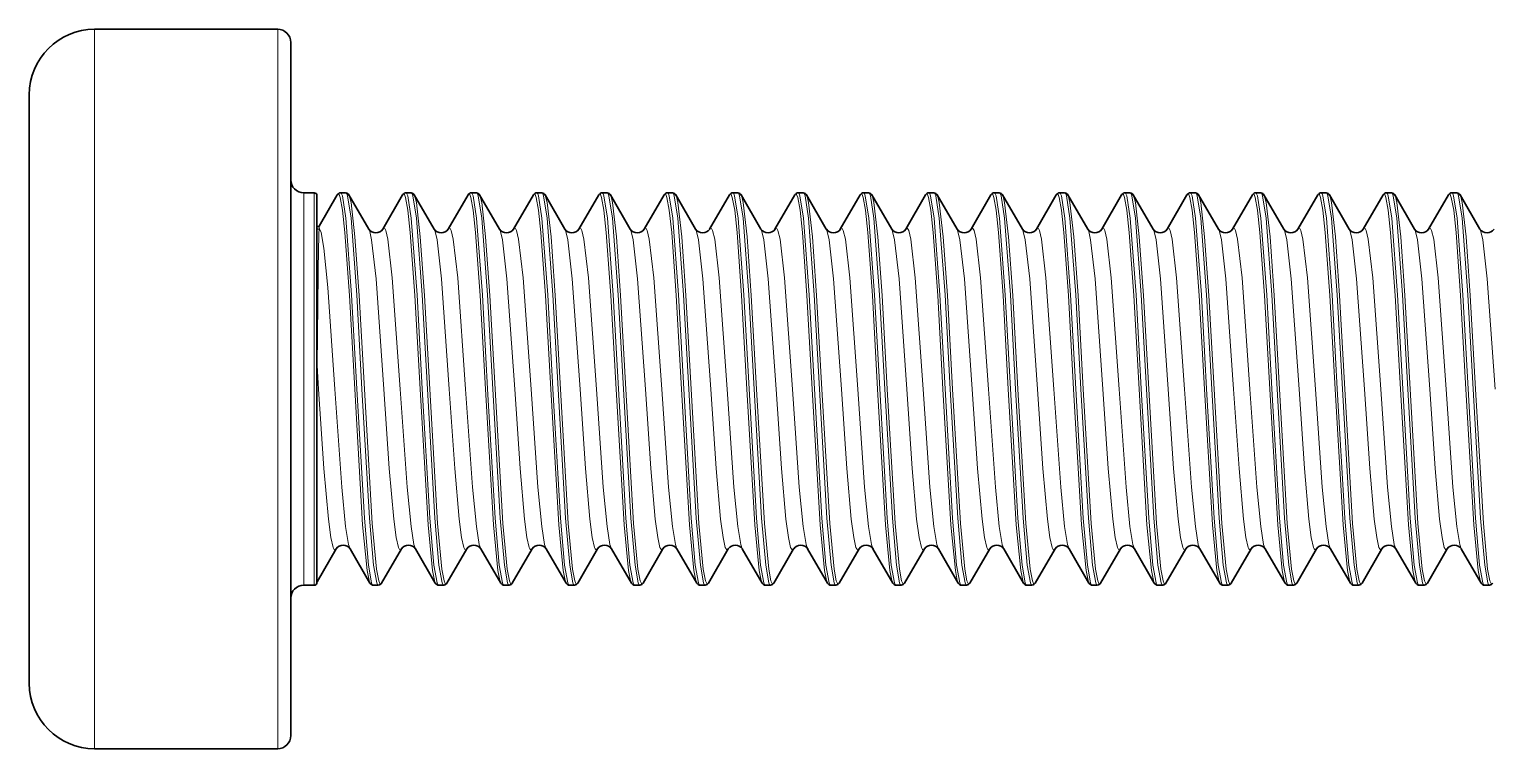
# Model space of a CAD drawing. Extents: x 327 to 941, y 153 to 765.
# Drawn here: x 327.26 to 338.45, y 389.75 to 395.25 of the extents above; entities that cross this region are included whole.
import ezdxf

# ---------------------------------------------------------------- set-up
doc = ezdxf.new("R2010")
doc.units = 0

msp = doc.modelspace()

# ---------------------------------------------------------------- linework, layer by layer
at = {"color": 7, "lineweight": 13, "ltscale": 0.035789}
for p, q in [((327.758, 395.25), (327.758, 393.818)), ((329.158, 395.25), (329.158, 393.818))]:
    msp.add_line(p, q, dxfattribs=at)
at = {"color": 7, "lineweight": 35, "ltscale": 0.034999}
for p, q in [((329.158, 395.25), (327.758, 395.25)), ((329.158, 389.75), (327.758, 389.75))]:
    msp.add_line(p, q, dxfattribs=at)
at = {"color": 7, "lineweight": 35, "ltscale": 0.034488}
msp.add_line((329.258, 395.15), (329.258, 393.771), dxfattribs=at)
at = {"color": 7, "lineweight": 35, "ltscale": 0.029282}
msp.add_line((327.258, 394.75), (327.258, 393.579), dxfattribs=at)
at = {"color": 7, "lineweight": 13, "ltscale": 0.019521}
for p, q in [((329.358, 394), (329.358, 393.219)), ((329.438, 394), (329.438, 393.219))]:
    msp.add_line(p, q, dxfattribs=at)
at = {"color": 7, "lineweight": 35, "ltscale": 0.002}
for p, q in [((329.438, 394), (329.358, 394)), ((329.438, 391), (329.358, 391))]:
    msp.add_line(p, q, dxfattribs=at)
at = {"color": 7, "lineweight": 35, "ltscale": 0.019261}
msp.add_line((329.458, 393.98), (329.458, 393.21), dxfattribs=at)
at = {"color": 7, "lineweight": 35, "ltscale": 0.00686}
msp.add_line((329.614, 393.984), (329.476, 393.746), dxfattribs=at)
at = {"color": 7, "lineweight": 35, "ltscale": 0.000984192}
for p, q in [((329.678, 394), (329.639, 394)), ((330.178, 394), (330.139, 394)), ((330.678, 394), (330.639, 394)), ((331.178, 394), (331.139, 394)), ((331.678, 394), (331.639, 394)), ((332.178, 394), (332.139, 394)), ((332.678, 394), (332.639, 394)), ((333.178, 394), (333.139, 394)), ((333.678, 394), (333.639, 394)), ((334.178, 394), (334.139, 394)), ((334.678, 394), (334.639, 394)), ((335.178, 394), (335.139, 394)), ((335.678, 394), (335.639, 394)), ((336.178, 394), (336.139, 394)), ((336.678, 394), (336.639, 394)), ((337.178, 394), (337.139, 394)), ((337.678, 394), (337.639, 394)), ((338.178, 394), (338.139, 394)), ((329.928, 391), (329.889, 391)), ((330.428, 391), (330.389, 391)), ((330.928, 391), (330.889, 391)), ((331.428, 391), (331.389, 391)), ((331.928, 391), (331.889, 391)), ((332.428, 391), (332.389, 391)), ((332.928, 391), (332.889, 391)), ((333.428, 391), (333.389, 391)), ((333.928, 391), (333.889, 391)), ((334.428, 391), (334.389, 391)), ((334.928, 391), (334.889, 391)), ((335.428, 391), (335.389, 391)), ((335.928, 391), (335.889, 391)), ((336.428, 391), (336.389, 391)), ((336.928, 391), (336.889, 391)), ((337.428, 391), (337.389, 391)), ((337.928, 391), (337.889, 391)), ((338.428, 391), (338.389, 391))]:
    msp.add_line(p, q, dxfattribs=at)
at = {"color": 7, "lineweight": 35, "ltscale": 0.007572}
for p, q in [((329.703, 393.984), (329.855, 393.722)), ((330.203, 393.984), (330.355, 393.722)), ((330.703, 393.984), (330.855, 393.722)), ((331.203, 393.984), (331.355, 393.722)), ((331.703, 393.984), (331.855, 393.722)), ((332.203, 393.984), (332.355, 393.722)), ((332.703, 393.984), (332.855, 393.722)), ((333.203, 393.984), (333.355, 393.722)), ((333.703, 393.984), (333.855, 393.722)), ((334.203, 393.984), (334.355, 393.722)), ((334.703, 393.984), (334.855, 393.722)), ((335.203, 393.984), (335.355, 393.722)), ((335.703, 393.984), (335.855, 393.722)), ((336.203, 393.984), (336.355, 393.722)), ((336.703, 393.984), (336.855, 393.722)), ((337.203, 393.984), (337.355, 393.722)), ((337.703, 393.984), (337.855, 393.722)), ((338.203, 393.984), (338.355, 393.722)), ((329.864, 391.016), (329.712, 391.278)), ((329.953, 391.016), (330.105, 391.278)), ((330.364, 391.016), (330.212, 391.278)), ((330.453, 391.016), (330.605, 391.278)), ((330.864, 391.016), (330.712, 391.278)), ((330.953, 391.016), (331.105, 391.278)), ((331.364, 391.016), (331.212, 391.278)), ((331.453, 391.016), (331.605, 391.278)), ((331.864, 391.016), (331.712, 391.278)), ((331.953, 391.016), (332.105, 391.278)), ((332.364, 391.016), (332.212, 391.278)), ((332.453, 391.016), (332.605, 391.278)), ((332.864, 391.016), (332.712, 391.278)), ((332.953, 391.016), (333.105, 391.278)), ((333.364, 391.016), (333.212, 391.278)), ((333.453, 391.016), (333.605, 391.278)), ((333.864, 391.016), (333.712, 391.278)), ((333.953, 391.016), (334.105, 391.278)), ((334.364, 391.016), (334.212, 391.278)), ((334.453, 391.016), (334.605, 391.278)), ((334.864, 391.016), (334.712, 391.278)), ((334.953, 391.016), (335.105, 391.278)), ((335.364, 391.016), (335.212, 391.278)), ((335.453, 391.016), (335.605, 391.278)), ((335.864, 391.016), (335.712, 391.278)), ((335.953, 391.016), (336.105, 391.278)), ((336.364, 391.016), (336.212, 391.278)), ((336.453, 391.016), (336.605, 391.278)), ((336.864, 391.016), (336.712, 391.278)), ((336.953, 391.016), (337.105, 391.278)), ((337.364, 391.016), (337.212, 391.278)), ((337.453, 391.016), (337.605, 391.278)), ((337.864, 391.016), (337.712, 391.278)), ((337.953, 391.016), (338.105, 391.278)), ((338.364, 391.016), (338.212, 391.278))]:
    msp.add_line(p, q, dxfattribs=at)
at = {"color": 7, "lineweight": 35, "ltscale": 0.007571}
for p, q in [((330.114, 393.984), (329.962, 393.722)), ((330.614, 393.984), (330.462, 393.722)), ((331.114, 393.984), (330.962, 393.722)), ((331.614, 393.984), (331.462, 393.722)), ((332.114, 393.984), (331.962, 393.722)), ((332.614, 393.984), (332.462, 393.722)), ((333.114, 393.984), (332.962, 393.722)), ((333.614, 393.984), (333.462, 393.722)), ((334.114, 393.984), (333.962, 393.722)), ((334.614, 393.984), (334.462, 393.722)), ((335.114, 393.984), (334.962, 393.722)), ((335.614, 393.984), (335.462, 393.722)), ((336.114, 393.984), (335.962, 393.722)), ((336.614, 393.984), (336.462, 393.722)), ((337.114, 393.984), (336.962, 393.722)), ((337.614, 393.984), (337.462, 393.722)), ((338.114, 393.984), (337.962, 393.722))]:
    msp.add_line(p, q, dxfattribs=at)
at = {"color": 7, "lineweight": 13, "ltscale": 0.101711}
for p, q in [((327.758, 393.818), (327.758, 389.75)), ((329.158, 393.818), (329.158, 389.75))]:
    msp.add_line(p, q, dxfattribs=at)
at = {"color": 7, "lineweight": 35, "ltscale": 0.098012}
msp.add_line((329.258, 393.771), (329.258, 389.85), dxfattribs=at)
at = {"color": 7, "lineweight": 13, "ltscale": 0.000495148}
msp.add_line((329.476, 393.746), (329.476, 393.727), dxfattribs=at)
at = {"color": 7, "lineweight": 35, "ltscale": 0.083218}
msp.add_line((327.258, 393.579), (327.258, 390.25), dxfattribs=at)
at = {"color": 7, "lineweight": 13, "ltscale": 0.017363}
msp.add_line((329.468, 393.377), (329.459, 392.683), dxfattribs=at)
at = {"color": 7, "lineweight": 13, "ltscale": 0.055479}
for p, q in [((329.358, 393.219), (329.358, 391)), ((329.438, 393.219), (329.438, 391))]:
    msp.add_line(p, q, dxfattribs=at)
at = {"color": 7, "lineweight": 35, "ltscale": 0.054739}
msp.add_line((329.458, 393.21), (329.458, 391.02), dxfattribs=at)
at = {"color": 7, "lineweight": 13, "ltscale": 0.017865}
for p, q in [((329.747, 392.5), (329.707, 393.214)), ((330.247, 392.5), (330.207, 393.214)), ((330.747, 392.5), (330.707, 393.214)), ((331.247, 392.5), (331.207, 393.214)), ((331.747, 392.5), (331.707, 393.214)), ((332.247, 392.5), (332.207, 393.214)), ((332.747, 392.5), (332.707, 393.214)), ((333.247, 392.5), (333.207, 393.214)), ((333.747, 392.5), (333.707, 393.214)), ((334.247, 392.5), (334.207, 393.214)), ((334.747, 392.5), (334.707, 393.214)), ((335.247, 392.5), (335.207, 393.214)), ((335.747, 392.5), (335.707, 393.214)), ((336.247, 392.5), (336.207, 393.214)), ((336.747, 392.5), (336.707, 393.214)), ((337.247, 392.5), (337.207, 393.214)), ((337.747, 392.5), (337.707, 393.214)), ((338.247, 392.5), (338.207, 393.214))]:
    msp.add_line(p, q, dxfattribs=at)
at = {"color": 7, "lineweight": 13, "ltscale": 0.017983}
for p, q in [((329.764, 392.501), (329.724, 393.219)), ((330.264, 392.501), (330.224, 393.219)), ((330.764, 392.501), (330.724, 393.219)), ((331.264, 392.501), (331.224, 393.219)), ((331.764, 392.501), (331.724, 393.219)), ((332.264, 392.501), (332.224, 393.219)), ((332.764, 392.501), (332.724, 393.219)), ((333.264, 392.501), (333.224, 393.219)), ((333.764, 392.501), (333.724, 393.219)), ((334.264, 392.501), (334.224, 393.219)), ((334.764, 392.501), (334.724, 393.219)), ((335.264, 392.501), (335.224, 393.219)), ((335.764, 392.501), (335.724, 393.219)), ((336.264, 392.501), (336.224, 393.219)), ((336.764, 392.501), (336.724, 393.219)), ((337.264, 392.501), (337.224, 393.219)), ((337.764, 392.501), (337.724, 393.219)), ((338.264, 392.501), (338.224, 393.219))]:
    msp.add_line(p, q, dxfattribs=at)
at = {"color": 7, "lineweight": 13, "ltscale": 0.01803}
for p, q in [((329.763, 393.219), (329.803, 392.499)), ((330.263, 393.219), (330.303, 392.499)), ((330.763, 393.219), (330.803, 392.499)), ((331.263, 393.219), (331.303, 392.499)), ((331.763, 393.219), (331.803, 392.499)), ((332.263, 393.219), (332.303, 392.499)), ((332.763, 393.219), (332.803, 392.499)), ((333.263, 393.219), (333.303, 392.499)), ((333.763, 393.219), (333.803, 392.499)), ((334.263, 393.219), (334.303, 392.499)), ((334.763, 393.219), (334.803, 392.499)), ((335.263, 393.219), (335.303, 392.499)), ((335.763, 393.219), (335.803, 392.499)), ((336.263, 393.219), (336.303, 392.499)), ((336.763, 393.219), (336.803, 392.499)), ((337.263, 393.219), (337.303, 392.499)), ((337.763, 393.219), (337.803, 392.499)), ((338.263, 393.219), (338.303, 392.499))]:
    msp.add_line(p, q, dxfattribs=at)
at = {"color": 7, "lineweight": 13, "ltscale": 0.017906}
for p, q in [((329.781, 393.215), (329.821, 392.5)), ((330.281, 393.215), (330.321, 392.5)), ((330.781, 393.215), (330.821, 392.5)), ((331.281, 393.215), (331.321, 392.5)), ((331.781, 393.215), (331.821, 392.5)), ((332.281, 393.215), (332.321, 392.5)), ((332.781, 393.215), (332.821, 392.5)), ((333.281, 393.215), (333.321, 392.5)), ((333.781, 393.215), (333.821, 392.5)), ((334.281, 393.215), (334.321, 392.5)), ((334.781, 393.215), (334.821, 392.5)), ((335.281, 393.215), (335.321, 392.5)), ((335.781, 393.215), (335.821, 392.5)), ((336.281, 393.215), (336.321, 392.5)), ((336.781, 393.215), (336.821, 392.5)), ((337.281, 393.215), (337.321, 392.5)), ((337.781, 393.215), (337.821, 392.5)), ((338.281, 393.215), (338.321, 392.5))]:
    msp.add_line(p, q, dxfattribs=at)
at = {"color": 7, "lineweight": 13, "ltscale": 4.69626e-05}
msp.add_line((329.459, 392.683), (329.458, 392.684), dxfattribs=at)
at = {"color": 7, "lineweight": 13, "ltscale": 0.004573}
msp.add_line((329.459, 392.683), (329.459, 392.5), dxfattribs=at)
at = {"color": 7, "lineweight": 13, "ltscale": 0.004583}
msp.add_line((329.471, 392.5), (329.459, 392.683), dxfattribs=at)
at = {"color": 7, "lineweight": 13, "ltscale": 0.036823}
msp.add_line((329.459, 392.5), (329.459, 391.027), dxfattribs=at)
at = {"color": 7, "lineweight": 35, "ltscale": 0.007261}
msp.add_line((329.459, 391.027), (329.605, 391.278), dxfattribs=at)
at = {"color": 7, "lineweight": 35, "ltscale": 9.4586e-05}
msp.add_line((329.459, 391.027), (329.458, 391.024), dxfattribs=at)
at = {"color": 7, "lineweight": 13}
for points in [[(329.614, 393.984), (329.619, 393.989), (329.621, 393.99), (329.623, 393.99), (329.625, 393.989), (329.628, 393.986), (329.636, 393.964), (329.654, 393.868), (329.672, 393.696), (329.707, 393.214)], [(329.639, 394), (329.64, 394), (329.644, 393.997), (329.647, 393.993), (329.653, 393.977), (329.68, 393.805), (329.724, 393.219)], [(329.678, 394), (329.68, 394), (329.683, 393.997), (329.686, 393.993), (329.692, 393.977), (329.719, 393.805), (329.763, 393.219)], [(329.703, 393.984), (329.708, 393.971), (329.719, 393.927), (329.749, 393.663), (329.781, 393.215)], [(330.114, 393.984), (330.119, 393.989), (330.121, 393.99), (330.123, 393.99), (330.125, 393.989), (330.128, 393.986), (330.136, 393.964), (330.154, 393.868), (330.172, 393.696), (330.207, 393.214)], [(330.139, 394), (330.14, 394), (330.144, 393.997), (330.147, 393.993), (330.153, 393.977), (330.18, 393.805), (330.224, 393.219)], [(330.178, 394), (330.18, 394), (330.183, 393.997), (330.186, 393.993), (330.192, 393.977), (330.219, 393.805), (330.263, 393.219)], [(330.203, 393.984), (330.208, 393.971), (330.219, 393.927), (330.249, 393.663), (330.281, 393.215)], [(330.614, 393.984), (330.619, 393.989), (330.621, 393.99), (330.623, 393.99), (330.625, 393.989), (330.628, 393.986), (330.636, 393.964), (330.654, 393.868), (330.672, 393.696), (330.707, 393.214)], [(330.639, 394), (330.64, 394), (330.644, 393.997), (330.647, 393.993), (330.653, 393.977), (330.68, 393.805), (330.724, 393.219)], [(330.678, 394), (330.68, 394), (330.683, 393.997), (330.686, 393.993), (330.692, 393.977), (330.719, 393.805), (330.763, 393.219)], [(330.703, 393.984), (330.708, 393.971), (330.719, 393.927), (330.749, 393.663), (330.781, 393.215)], [(331.114, 393.984), (331.119, 393.989), (331.121, 393.99), (331.123, 393.99), (331.125, 393.989), (331.128, 393.986), (331.136, 393.964), (331.154, 393.868), (331.172, 393.696), (331.207, 393.214)], [(331.139, 394), (331.14, 394), (331.144, 393.997), (331.147, 393.993), (331.153, 393.977), (331.18, 393.805), (331.224, 393.219)], [(331.178, 394), (331.18, 394), (331.183, 393.997), (331.186, 393.993), (331.192, 393.977), (331.219, 393.805), (331.263, 393.219)], [(331.203, 393.984), (331.208, 393.971), (331.219, 393.927), (331.249, 393.663), (331.281, 393.215)], [(331.614, 393.984), (331.619, 393.989), (331.621, 393.99), (331.623, 393.99), (331.625, 393.989), (331.628, 393.986), (331.636, 393.964), (331.654, 393.868), (331.672, 393.696), (331.707, 393.214)], [(331.639, 394), (331.64, 394), (331.644, 393.997), (331.647, 393.993), (331.653, 393.977), (331.68, 393.805), (331.724, 393.219)], [(331.678, 394), (331.68, 394), (331.683, 393.997), (331.686, 393.993), (331.692, 393.977), (331.719, 393.805), (331.763, 393.219)], [(331.703, 393.984), (331.708, 393.971), (331.719, 393.927), (331.749, 393.663), (331.781, 393.215)], [(332.114, 393.984), (332.119, 393.989), (332.121, 393.99), (332.123, 393.99), (332.125, 393.989), (332.128, 393.986), (332.136, 393.964), (332.154, 393.868), (332.172, 393.696), (332.207, 393.214)], [(332.139, 394), (332.14, 394), (332.144, 393.997), (332.147, 393.993), (332.153, 393.977), (332.18, 393.805), (332.224, 393.219)], [(332.178, 394), (332.18, 394), (332.183, 393.997), (332.186, 393.993), (332.192, 393.977), (332.219, 393.805), (332.263, 393.219)], [(332.203, 393.984), (332.208, 393.971), (332.219, 393.927), (332.249, 393.663), (332.281, 393.215)], [(332.614, 393.984), (332.619, 393.989), (332.621, 393.99), (332.623, 393.99), (332.625, 393.989), (332.628, 393.986), (332.636, 393.964), (332.654, 393.868), (332.672, 393.696), (332.707, 393.214)], [(332.639, 394), (332.64, 394), (332.644, 393.997), (332.647, 393.993), (332.653, 393.977), (332.68, 393.805), (332.724, 393.219)], [(332.678, 394), (332.68, 394), (332.683, 393.997), (332.686, 393.993), (332.692, 393.977), (332.719, 393.805), (332.763, 393.219)], [(332.703, 393.984), (332.708, 393.971), (332.719, 393.927), (332.749, 393.663), (332.781, 393.215)], [(333.114, 393.984), (333.119, 393.989), (333.121, 393.99), (333.123, 393.99), (333.125, 393.989), (333.128, 393.986), (333.136, 393.964), (333.154, 393.868), (333.172, 393.696), (333.207, 393.214)], [(333.139, 394), (333.14, 394), (333.144, 393.997), (333.147, 393.993), (333.153, 393.977), (333.18, 393.805), (333.224, 393.219)], [(333.178, 394), (333.18, 394), (333.183, 393.997), (333.186, 393.993), (333.192, 393.977), (333.219, 393.805), (333.263, 393.219)], [(333.203, 393.984), (333.208, 393.971), (333.219, 393.927), (333.249, 393.663), (333.281, 393.215)], [(333.614, 393.984), (333.619, 393.989), (333.621, 393.99), (333.623, 393.99), (333.625, 393.989), (333.628, 393.986), (333.636, 393.964), (333.654, 393.868), (333.672, 393.696), (333.707, 393.214)], [(333.639, 394), (333.64, 394), (333.644, 393.997), (333.647, 393.993), (333.653, 393.977), (333.68, 393.805), (333.724, 393.219)], [(333.678, 394), (333.68, 394), (333.683, 393.997), (333.686, 393.993), (333.692, 393.977), (333.719, 393.805), (333.763, 393.219)], [(333.703, 393.984), (333.708, 393.971), (333.719, 393.927), (333.749, 393.663), (333.781, 393.215)], [(334.114, 393.984), (334.119, 393.989), (334.121, 393.99), (334.123, 393.99), (334.125, 393.989), (334.128, 393.986), (334.136, 393.964), (334.154, 393.868), (334.172, 393.696), (334.207, 393.214)], [(334.139, 394), (334.14, 394), (334.144, 393.997), (334.147, 393.993), (334.153, 393.977), (334.18, 393.805), (334.224, 393.219)], [(334.178, 394), (334.18, 394), (334.183, 393.997), (334.186, 393.993), (334.192, 393.977), (334.219, 393.805), (334.263, 393.219)], [(334.203, 393.984), (334.208, 393.971), (334.219, 393.927), (334.249, 393.663), (334.281, 393.215)], [(334.614, 393.984), (334.619, 393.989), (334.621, 393.99), (334.623, 393.99), (334.625, 393.989), (334.628, 393.986), (334.636, 393.964), (334.654, 393.868), (334.672, 393.696), (334.707, 393.214)], [(334.639, 394), (334.64, 394), (334.644, 393.997), (334.647, 393.993), (334.653, 393.977), (334.68, 393.805), (334.724, 393.219)], [(334.678, 394), (334.68, 394), (334.683, 393.997), (334.686, 393.993), (334.692, 393.977), (334.719, 393.805), (334.763, 393.219)], [(334.703, 393.984), (334.708, 393.971), (334.719, 393.927), (334.749, 393.663), (334.781, 393.215)], [(335.114, 393.984), (335.119, 393.989), (335.121, 393.99), (335.123, 393.99), (335.125, 393.989), (335.128, 393.986), (335.136, 393.964), (335.154, 393.868), (335.172, 393.696), (335.207, 393.214)], [(335.139, 394), (335.14, 394), (335.144, 393.997), (335.147, 393.993), (335.153, 393.977), (335.18, 393.805), (335.224, 393.219)], [(335.178, 394), (335.18, 394), (335.183, 393.997), (335.186, 393.993), (335.192, 393.977), (335.219, 393.805), (335.263, 393.219)], [(335.203, 393.984), (335.208, 393.971), (335.219, 393.927), (335.249, 393.663), (335.281, 393.215)], [(335.614, 393.984), (335.619, 393.989), (335.621, 393.99), (335.623, 393.99), (335.625, 393.989), (335.628, 393.986), (335.636, 393.964), (335.654, 393.868), (335.672, 393.696), (335.707, 393.214)], [(335.639, 394), (335.64, 394), (335.644, 393.997), (335.647, 393.993), (335.653, 393.977), (335.68, 393.805), (335.724, 393.219)], [(335.678, 394), (335.68, 394), (335.683, 393.997), (335.686, 393.993), (335.692, 393.977), (335.719, 393.805), (335.763, 393.219)], [(335.703, 393.984), (335.708, 393.971), (335.719, 393.927), (335.749, 393.663), (335.781, 393.215)], [(336.114, 393.984), (336.119, 393.989), (336.121, 393.99), (336.123, 393.99), (336.125, 393.989), (336.128, 393.986), (336.136, 393.964), (336.154, 393.868), (336.172, 393.696), (336.207, 393.214)], [(336.139, 394), (336.14, 394), (336.144, 393.997), (336.147, 393.993), (336.153, 393.977), (336.18, 393.805), (336.224, 393.219)], [(336.178, 394), (336.18, 394), (336.183, 393.997), (336.186, 393.993), (336.192, 393.977), (336.219, 393.805), (336.263, 393.219)], [(336.203, 393.984), (336.208, 393.971), (336.219, 393.927), (336.249, 393.663), (336.281, 393.215)], [(336.614, 393.984), (336.619, 393.989), (336.621, 393.99), (336.623, 393.99), (336.625, 393.989), (336.628, 393.986), (336.636, 393.964), (336.654, 393.868), (336.672, 393.696), (336.707, 393.214)], [(336.639, 394), (336.64, 394), (336.644, 393.997), (336.647, 393.993), (336.653, 393.977), (336.68, 393.805), (336.724, 393.219)], [(336.678, 394), (336.68, 394), (336.683, 393.997), (336.686, 393.993), (336.692, 393.977), (336.719, 393.805), (336.763, 393.219)], [(336.703, 393.984), (336.708, 393.971), (336.719, 393.927), (336.749, 393.663), (336.781, 393.215)], [(337.114, 393.984), (337.119, 393.989), (337.121, 393.99), (337.123, 393.99), (337.125, 393.989), (337.128, 393.986), (337.136, 393.964), (337.154, 393.868), (337.172, 393.696), (337.207, 393.214)], [(337.139, 394), (337.14, 394), (337.144, 393.997), (337.147, 393.993), (337.153, 393.977), (337.18, 393.805), (337.224, 393.219)], [(337.178, 394), (337.18, 394), (337.183, 393.997), (337.186, 393.993), (337.192, 393.977), (337.219, 393.805), (337.263, 393.219)], [(337.203, 393.984), (337.208, 393.971), (337.219, 393.927), (337.249, 393.663), (337.281, 393.215)], [(337.614, 393.984), (337.619, 393.989), (337.621, 393.99), (337.623, 393.99), (337.625, 393.989), (337.628, 393.986), (337.636, 393.964), (337.654, 393.868), (337.672, 393.696), (337.707, 393.214)], [(337.639, 394), (337.64, 394), (337.644, 393.997), (337.647, 393.993), (337.653, 393.977), (337.68, 393.805), (337.724, 393.219)], [(337.678, 394), (337.68, 394), (337.683, 393.997), (337.686, 393.993), (337.692, 393.977), (337.719, 393.805), (337.763, 393.219)], [(337.703, 393.984), (337.708, 393.971), (337.719, 393.927), (337.749, 393.663), (337.781, 393.215)], [(338.114, 393.984), (338.119, 393.989), (338.121, 393.99), (338.123, 393.99), (338.125, 393.989), (338.128, 393.986), (338.136, 393.964), (338.154, 393.868), (338.172, 393.696), (338.207, 393.214)], [(338.139, 394), (338.14, 394), (338.144, 393.997), (338.147, 393.993), (338.153, 393.977), (338.18, 393.805), (338.224, 393.219)], [(338.178, 394), (338.18, 394), (338.183, 393.997), (338.186, 393.993), (338.192, 393.977), (338.219, 393.805), (338.263, 393.219)], [(338.203, 393.984), (338.208, 393.971), (338.219, 393.927), (338.249, 393.663), (338.281, 393.215)], [(330.096, 392.5), (330.035, 393.349), (330.001, 393.646), (329.985, 393.711), (329.977, 393.727), (329.972, 393.729), (329.968, 393.729), (329.964, 393.725), (329.962, 393.722)], [(330.596, 392.5), (330.535, 393.349), (330.501, 393.646), (330.485, 393.711), (330.477, 393.727), (330.472, 393.729), (330.468, 393.729), (330.464, 393.725), (330.462, 393.722)], [(331.096, 392.5), (331.035, 393.349), (331.001, 393.646), (330.985, 393.711), (330.977, 393.727), (330.972, 393.729), (330.968, 393.729), (330.964, 393.725), (330.962, 393.722)], [(331.596, 392.5), (331.535, 393.349), (331.501, 393.646), (331.485, 393.711), (331.477, 393.727), (331.472, 393.729), (331.468, 393.729), (331.464, 393.725), (331.462, 393.722)], [(332.096, 392.5), (332.035, 393.349), (332.001, 393.646), (331.985, 393.711), (331.977, 393.727), (331.972, 393.729), (331.968, 393.729), (331.964, 393.725), (331.962, 393.722)], [(332.596, 392.5), (332.535, 393.349), (332.501, 393.646), (332.485, 393.711), (332.477, 393.727), (332.472, 393.729), (332.468, 393.729), (332.464, 393.725), (332.462, 393.722)], [(333.096, 392.5), (333.035, 393.349), (333.001, 393.646), (332.985, 393.711), (332.977, 393.727), (332.972, 393.729), (332.968, 393.729), (332.964, 393.725), (332.962, 393.722)], [(333.596, 392.5), (333.535, 393.349), (333.501, 393.646), (333.485, 393.711), (333.477, 393.727), (333.472, 393.729), (333.468, 393.729), (333.464, 393.725), (333.462, 393.722)], [(334.096, 392.5), (334.035, 393.349), (334.001, 393.646), (333.985, 393.711), (333.977, 393.727), (333.972, 393.729), (333.968, 393.729), (333.964, 393.725), (333.962, 393.722)], [(334.596, 392.5), (334.535, 393.349), (334.501, 393.646), (334.485, 393.711), (334.477, 393.727), (334.472, 393.729), (334.468, 393.729), (334.464, 393.725), (334.462, 393.722)], [(335.096, 392.5), (335.035, 393.349), (335.001, 393.646), (334.985, 393.711), (334.977, 393.727), (334.972, 393.729), (334.968, 393.729), (334.964, 393.725), (334.962, 393.722)], [(335.596, 392.5), (335.535, 393.349), (335.501, 393.646), (335.485, 393.711), (335.477, 393.727), (335.472, 393.729), (335.468, 393.729), (335.464, 393.725), (335.462, 393.722)], [(336.096, 392.5), (336.035, 393.349), (336.001, 393.646), (335.985, 393.711), (335.977, 393.727), (335.972, 393.729), (335.968, 393.729), (335.964, 393.725), (335.962, 393.722)], [(336.596, 392.5), (336.535, 393.349), (336.501, 393.646), (336.485, 393.711), (336.477, 393.727), (336.472, 393.729), (336.468, 393.729), (336.464, 393.725), (336.462, 393.722)], [(337.096, 392.5), (337.035, 393.349), (337.001, 393.646), (336.985, 393.711), (336.977, 393.727), (336.972, 393.729), (336.968, 393.729), (336.964, 393.725), (336.962, 393.722)], [(337.596, 392.5), (337.535, 393.349), (337.501, 393.646), (337.485, 393.711), (337.477, 393.727), (337.472, 393.729), (337.468, 393.729), (337.464, 393.725), (337.462, 393.722)], [(338.096, 392.5), (338.035, 393.349), (338.001, 393.646), (337.985, 393.711), (337.977, 393.727), (337.972, 393.729), (337.968, 393.729), (337.964, 393.725), (337.962, 393.722)], [(329.596, 392.5), (329.542, 393.276), (329.511, 393.578), (329.49, 393.696), (329.478, 393.724), (329.476, 393.727)], [(329.971, 392.5), (329.911, 393.342), (329.877, 393.64), (329.862, 393.704), (329.855, 393.722)], [(330.471, 392.5), (330.411, 393.342), (330.377, 393.64), (330.362, 393.704), (330.355, 393.722)], [(330.971, 392.5), (330.911, 393.342), (330.877, 393.64), (330.862, 393.704), (330.855, 393.722)], [(331.471, 392.5), (331.411, 393.342), (331.377, 393.64), (331.362, 393.704), (331.355, 393.722)], [(331.971, 392.5), (331.911, 393.342), (331.877, 393.64), (331.862, 393.704), (331.855, 393.722)], [(332.471, 392.5), (332.411, 393.342), (332.377, 393.64), (332.362, 393.704), (332.355, 393.722)], [(332.971, 392.5), (332.911, 393.342), (332.877, 393.64), (332.862, 393.704), (332.855, 393.722)], [(333.471, 392.5), (333.411, 393.342), (333.377, 393.64), (333.362, 393.704), (333.355, 393.722)], [(333.971, 392.5), (333.911, 393.342), (333.877, 393.64), (333.862, 393.704), (333.855, 393.722)], [(334.471, 392.5), (334.411, 393.342), (334.377, 393.64), (334.362, 393.704), (334.355, 393.722)], [(334.971, 392.5), (334.911, 393.342), (334.877, 393.64), (334.862, 393.704), (334.855, 393.722)], [(335.471, 392.5), (335.411, 393.342), (335.377, 393.64), (335.362, 393.704), (335.355, 393.722)], [(335.971, 392.5), (335.911, 393.342), (335.877, 393.64), (335.862, 393.704), (335.855, 393.722)], [(336.471, 392.5), (336.411, 393.342), (336.377, 393.64), (336.362, 393.704), (336.355, 393.722)], [(336.971, 392.5), (336.911, 393.342), (336.877, 393.64), (336.862, 393.704), (336.855, 393.722)], [(337.471, 392.5), (337.411, 393.342), (337.377, 393.64), (337.362, 393.704), (337.355, 393.722)], [(337.971, 392.5), (337.911, 393.342), (337.877, 393.64), (337.862, 393.704), (337.855, 393.722)], [(338.471, 392.5), (338.411, 393.342), (338.377, 393.64), (338.362, 393.704), (338.355, 393.722)], [(329.605, 391.278), (329.601, 391.273), (329.599, 391.271), (329.596, 391.271), (329.594, 391.271), (329.591, 391.273), (329.588, 391.277), (329.582, 391.289), (329.565, 391.365), (329.546, 391.505), (329.512, 391.892), (329.471, 392.5)], [(329.712, 391.278), (329.7, 391.312), (329.678, 391.449), (329.648, 391.749), (329.596, 392.5)], [(329.747, 392.5), (329.808, 391.462), (329.842, 391.113), (329.857, 391.036), (329.864, 391.016)], [(329.764, 392.501), (329.821, 391.513), (329.852, 391.154), (329.877, 391.018), (329.882, 391.006), (329.885, 391.002), (329.887, 391), (329.889, 391)], [(329.803, 392.499), (329.86, 391.512), (329.892, 391.154), (329.916, 391.018), (329.921, 391.006), (329.924, 391.002), (329.927, 391), (329.928, 391)], [(329.821, 392.5), (329.881, 391.473), (329.914, 391.122), (329.931, 391.034), (329.94, 391.014), (329.943, 391.011), (329.944, 391.01), (329.946, 391.01), (329.949, 391.011), (329.953, 391.016)], [(330.105, 391.278), (330.101, 391.273), (330.099, 391.271), (330.096, 391.271), (330.094, 391.271), (330.091, 391.273), (330.088, 391.277), (330.082, 391.289), (330.065, 391.365), (330.046, 391.505), (330.012, 391.892), (329.971, 392.5)], [(330.212, 391.278), (330.2, 391.312), (330.178, 391.449), (330.148, 391.749), (330.096, 392.5)], [(330.247, 392.5), (330.308, 391.462), (330.342, 391.113), (330.357, 391.036), (330.364, 391.016)], [(330.264, 392.501), (330.321, 391.513), (330.352, 391.154), (330.377, 391.018), (330.382, 391.006), (330.385, 391.002), (330.387, 391), (330.389, 391)], [(330.303, 392.499), (330.36, 391.512), (330.392, 391.154), (330.416, 391.018), (330.421, 391.006), (330.424, 391.002), (330.427, 391), (330.428, 391)], [(330.321, 392.5), (330.381, 391.473), (330.414, 391.122), (330.431, 391.034), (330.44, 391.014), (330.443, 391.011), (330.444, 391.01), (330.446, 391.01), (330.449, 391.011), (330.453, 391.016)], [(330.605, 391.278), (330.601, 391.273), (330.599, 391.271), (330.596, 391.271), (330.594, 391.271), (330.591, 391.273), (330.588, 391.277), (330.582, 391.289), (330.565, 391.365), (330.546, 391.505), (330.512, 391.892), (330.471, 392.5)], [(330.712, 391.278), (330.7, 391.312), (330.678, 391.449), (330.648, 391.749), (330.596, 392.5)], [(330.747, 392.5), (330.808, 391.462), (330.842, 391.113), (330.857, 391.036), (330.864, 391.016)], [(330.764, 392.501), (330.821, 391.513), (330.852, 391.154), (330.877, 391.018), (330.882, 391.006), (330.885, 391.002), (330.887, 391), (330.889, 391)], [(330.803, 392.499), (330.86, 391.512), (330.892, 391.154), (330.916, 391.018), (330.921, 391.006), (330.924, 391.002), (330.927, 391), (330.928, 391)], [(330.821, 392.5), (330.881, 391.473), (330.914, 391.122), (330.931, 391.034), (330.94, 391.014), (330.943, 391.011), (330.944, 391.01), (330.946, 391.01), (330.949, 391.011), (330.953, 391.016)], [(331.105, 391.278), (331.101, 391.273), (331.099, 391.271), (331.096, 391.271), (331.094, 391.271), (331.091, 391.273), (331.088, 391.277), (331.082, 391.289), (331.065, 391.365), (331.046, 391.505), (331.012, 391.892), (330.971, 392.5)], [(331.212, 391.278), (331.2, 391.312), (331.178, 391.449), (331.148, 391.749), (331.096, 392.5)], [(331.247, 392.5), (331.308, 391.462), (331.342, 391.113), (331.357, 391.036), (331.364, 391.016)], [(331.264, 392.501), (331.321, 391.513), (331.352, 391.154), (331.377, 391.018), (331.382, 391.006), (331.385, 391.002), (331.387, 391), (331.389, 391)], [(331.303, 392.499), (331.36, 391.512), (331.392, 391.154), (331.416, 391.018), (331.421, 391.006), (331.424, 391.002), (331.427, 391), (331.428, 391)], [(331.321, 392.5), (331.381, 391.473), (331.414, 391.122), (331.431, 391.034), (331.44, 391.014), (331.443, 391.011), (331.444, 391.01), (331.446, 391.01), (331.449, 391.011), (331.453, 391.016)], [(331.605, 391.278), (331.601, 391.273), (331.599, 391.271), (331.596, 391.271), (331.594, 391.271), (331.591, 391.273), (331.588, 391.277), (331.582, 391.289), (331.565, 391.365), (331.546, 391.505), (331.512, 391.892), (331.471, 392.5)], [(331.712, 391.278), (331.7, 391.312), (331.678, 391.449), (331.648, 391.749), (331.596, 392.5)], [(331.747, 392.5), (331.808, 391.462), (331.842, 391.113), (331.857, 391.036), (331.864, 391.016)], [(331.764, 392.501), (331.821, 391.513), (331.852, 391.154), (331.877, 391.018), (331.882, 391.006), (331.885, 391.002), (331.887, 391), (331.889, 391)], [(331.803, 392.499), (331.86, 391.512), (331.892, 391.154), (331.916, 391.018), (331.921, 391.006), (331.924, 391.002), (331.927, 391), (331.928, 391)], [(331.821, 392.5), (331.881, 391.473), (331.914, 391.122), (331.931, 391.034), (331.94, 391.014), (331.943, 391.011), (331.944, 391.01), (331.946, 391.01), (331.949, 391.011), (331.953, 391.016)], [(332.105, 391.278), (332.101, 391.273), (332.099, 391.271), (332.096, 391.271), (332.094, 391.271), (332.091, 391.273), (332.088, 391.277), (332.082, 391.289), (332.065, 391.365), (332.046, 391.505), (332.012, 391.892), (331.971, 392.5)], [(332.212, 391.278), (332.2, 391.312), (332.178, 391.449), (332.148, 391.749), (332.096, 392.5)], [(332.247, 392.5), (332.308, 391.462), (332.342, 391.113), (332.357, 391.036), (332.364, 391.016)], [(332.264, 392.501), (332.321, 391.513), (332.352, 391.154), (332.377, 391.018), (332.382, 391.006), (332.385, 391.002), (332.387, 391), (332.389, 391)], [(332.303, 392.499), (332.36, 391.512), (332.392, 391.154), (332.416, 391.018), (332.421, 391.006), (332.424, 391.002), (332.427, 391), (332.428, 391)], [(332.321, 392.5), (332.381, 391.473), (332.414, 391.122), (332.431, 391.034), (332.44, 391.014), (332.443, 391.011), (332.444, 391.01), (332.446, 391.01), (332.449, 391.011), (332.453, 391.016)], [(332.605, 391.278), (332.601, 391.273), (332.599, 391.271), (332.596, 391.271), (332.594, 391.271), (332.591, 391.273), (332.588, 391.277), (332.582, 391.289), (332.565, 391.365), (332.546, 391.505), (332.512, 391.892), (332.471, 392.5)], [(332.712, 391.278), (332.7, 391.312), (332.678, 391.449), (332.648, 391.749), (332.596, 392.5)], [(332.747, 392.5), (332.808, 391.462), (332.842, 391.113), (332.857, 391.036), (332.864, 391.016)], [(332.764, 392.501), (332.821, 391.513), (332.852, 391.154), (332.877, 391.018), (332.882, 391.006), (332.885, 391.002), (332.887, 391), (332.889, 391)], [(332.803, 392.499), (332.86, 391.512), (332.892, 391.154), (332.916, 391.018), (332.921, 391.006), (332.924, 391.002), (332.927, 391), (332.928, 391)], [(332.821, 392.5), (332.881, 391.473), (332.914, 391.122), (332.931, 391.034), (332.94, 391.014), (332.943, 391.011), (332.944, 391.01), (332.946, 391.01), (332.949, 391.011), (332.953, 391.016)], [(333.105, 391.278), (333.101, 391.273), (333.099, 391.271), (333.096, 391.271), (333.094, 391.271), (333.091, 391.273), (333.088, 391.277), (333.082, 391.289), (333.065, 391.365), (333.046, 391.505), (333.012, 391.892), (332.971, 392.5)], [(333.212, 391.278), (333.2, 391.312), (333.178, 391.449), (333.148, 391.749), (333.096, 392.5)], [(333.247, 392.5), (333.308, 391.462), (333.342, 391.113), (333.357, 391.036), (333.364, 391.016)], [(333.264, 392.501), (333.321, 391.513), (333.352, 391.154), (333.377, 391.018), (333.382, 391.006), (333.385, 391.002), (333.387, 391), (333.389, 391)], [(333.303, 392.499), (333.36, 391.512), (333.392, 391.154), (333.416, 391.018), (333.421, 391.006), (333.424, 391.002), (333.427, 391), (333.428, 391)], [(333.321, 392.5), (333.381, 391.473), (333.414, 391.122), (333.431, 391.034), (333.44, 391.014), (333.443, 391.011), (333.444, 391.01), (333.446, 391.01), (333.449, 391.011), (333.453, 391.016)], [(333.605, 391.278), (333.601, 391.273), (333.599, 391.271), (333.596, 391.271), (333.594, 391.271), (333.591, 391.273), (333.588, 391.277), (333.582, 391.289), (333.565, 391.365), (333.546, 391.505), (333.512, 391.892), (333.471, 392.5)], [(333.712, 391.278), (333.7, 391.312), (333.678, 391.449), (333.648, 391.749), (333.596, 392.5)], [(333.747, 392.5), (333.808, 391.462), (333.842, 391.113), (333.857, 391.036), (333.864, 391.016)], [(333.764, 392.501), (333.821, 391.513), (333.852, 391.154), (333.877, 391.018), (333.882, 391.006), (333.885, 391.002), (333.887, 391), (333.889, 391)], [(333.803, 392.499), (333.86, 391.512), (333.892, 391.154), (333.916, 391.018), (333.921, 391.006), (333.924, 391.002), (333.927, 391), (333.928, 391)], [(333.821, 392.5), (333.881, 391.473), (333.914, 391.122), (333.931, 391.034), (333.94, 391.014), (333.943, 391.011), (333.944, 391.01), (333.946, 391.01), (333.949, 391.011), (333.953, 391.016)], [(334.105, 391.278), (334.101, 391.273), (334.099, 391.271), (334.096, 391.271), (334.094, 391.271), (334.091, 391.273), (334.088, 391.277), (334.082, 391.289), (334.065, 391.365), (334.046, 391.505), (334.012, 391.892), (333.971, 392.5)], [(334.212, 391.278), (334.2, 391.312), (334.178, 391.449), (334.148, 391.749), (334.096, 392.5)], [(334.247, 392.5), (334.308, 391.462), (334.342, 391.113), (334.357, 391.036), (334.364, 391.016)], [(334.264, 392.501), (334.321, 391.513), (334.352, 391.154), (334.377, 391.018), (334.382, 391.006), (334.385, 391.002), (334.387, 391), (334.389, 391)], [(334.303, 392.499), (334.36, 391.512), (334.392, 391.154), (334.416, 391.018), (334.421, 391.006), (334.424, 391.002), (334.427, 391), (334.428, 391)], [(334.321, 392.5), (334.381, 391.473), (334.414, 391.122), (334.431, 391.034), (334.44, 391.014), (334.443, 391.011), (334.444, 391.01), (334.446, 391.01), (334.449, 391.011), (334.453, 391.016)], [(334.605, 391.278), (334.601, 391.273), (334.599, 391.271), (334.596, 391.271), (334.594, 391.271), (334.591, 391.273), (334.588, 391.277), (334.582, 391.289), (334.565, 391.365), (334.546, 391.505), (334.512, 391.892), (334.471, 392.5)], [(334.712, 391.278), (334.7, 391.312), (334.678, 391.449), (334.648, 391.749), (334.596, 392.5)], [(334.747, 392.5), (334.808, 391.462), (334.842, 391.113), (334.857, 391.036), (334.864, 391.016)], [(334.764, 392.501), (334.821, 391.513), (334.852, 391.154), (334.877, 391.018), (334.882, 391.006), (334.885, 391.002), (334.887, 391), (334.889, 391)], [(334.803, 392.499), (334.86, 391.512), (334.892, 391.154), (334.916, 391.018), (334.921, 391.006), (334.924, 391.002), (334.927, 391), (334.928, 391)], [(334.821, 392.5), (334.881, 391.473), (334.914, 391.122), (334.931, 391.034), (334.94, 391.014), (334.943, 391.011), (334.944, 391.01), (334.946, 391.01), (334.949, 391.011), (334.953, 391.016)], [(335.105, 391.278), (335.101, 391.273), (335.099, 391.271), (335.096, 391.271), (335.094, 391.271), (335.091, 391.273), (335.088, 391.277), (335.082, 391.289), (335.065, 391.365), (335.046, 391.505), (335.012, 391.892), (334.971, 392.5)], [(335.212, 391.278), (335.2, 391.312), (335.178, 391.449), (335.148, 391.749), (335.096, 392.5)], [(335.247, 392.5), (335.308, 391.462), (335.342, 391.113), (335.357, 391.036), (335.364, 391.016)], [(335.264, 392.501), (335.321, 391.513), (335.352, 391.154), (335.377, 391.018), (335.382, 391.006), (335.385, 391.002), (335.387, 391), (335.389, 391)], [(335.303, 392.499), (335.36, 391.512), (335.392, 391.154), (335.416, 391.018), (335.421, 391.006), (335.424, 391.002), (335.427, 391), (335.428, 391)], [(335.321, 392.5), (335.381, 391.473), (335.414, 391.122), (335.431, 391.034), (335.44, 391.014), (335.443, 391.011), (335.444, 391.01), (335.446, 391.01), (335.449, 391.011), (335.453, 391.016)], [(335.605, 391.278), (335.601, 391.273), (335.599, 391.271), (335.596, 391.271), (335.594, 391.271), (335.591, 391.273), (335.588, 391.277), (335.582, 391.289), (335.565, 391.365), (335.546, 391.505), (335.512, 391.892), (335.471, 392.5)], [(335.712, 391.278), (335.7, 391.312), (335.678, 391.449), (335.648, 391.749), (335.596, 392.5)], [(335.747, 392.5), (335.808, 391.462), (335.842, 391.113), (335.857, 391.036), (335.864, 391.016)], [(335.764, 392.501), (335.821, 391.513), (335.852, 391.154), (335.877, 391.018), (335.882, 391.006), (335.885, 391.002), (335.887, 391), (335.889, 391)], [(335.803, 392.499), (335.86, 391.512), (335.892, 391.154), (335.916, 391.018), (335.921, 391.006), (335.924, 391.002), (335.927, 391), (335.928, 391)], [(335.821, 392.5), (335.881, 391.473), (335.914, 391.122), (335.931, 391.034), (335.94, 391.014), (335.943, 391.011), (335.944, 391.01), (335.946, 391.01), (335.949, 391.011), (335.953, 391.016)], [(336.105, 391.278), (336.101, 391.273), (336.099, 391.271), (336.096, 391.271), (336.094, 391.271), (336.091, 391.273), (336.088, 391.277), (336.082, 391.289), (336.065, 391.365), (336.046, 391.505), (336.012, 391.892), (335.971, 392.5)], [(336.212, 391.278), (336.2, 391.312), (336.178, 391.449), (336.148, 391.749), (336.096, 392.5)], [(336.247, 392.5), (336.308, 391.462), (336.342, 391.113), (336.357, 391.036), (336.364, 391.016)], [(336.264, 392.501), (336.321, 391.513), (336.352, 391.154), (336.377, 391.018), (336.382, 391.006), (336.385, 391.002), (336.387, 391), (336.389, 391)], [(336.303, 392.499), (336.36, 391.512), (336.392, 391.154), (336.416, 391.018), (336.421, 391.006), (336.424, 391.002), (336.427, 391), (336.428, 391)], [(336.321, 392.5), (336.381, 391.473), (336.414, 391.122), (336.431, 391.034), (336.44, 391.014), (336.443, 391.011), (336.444, 391.01), (336.446, 391.01), (336.449, 391.011), (336.453, 391.016)], [(336.605, 391.278), (336.601, 391.273), (336.599, 391.271), (336.596, 391.271), (336.594, 391.271), (336.591, 391.273), (336.588, 391.277), (336.582, 391.289), (336.565, 391.365), (336.546, 391.505), (336.512, 391.892), (336.471, 392.5)], [(336.712, 391.278), (336.7, 391.312), (336.678, 391.449), (336.648, 391.749), (336.596, 392.5)], [(336.747, 392.5), (336.808, 391.462), (336.842, 391.113), (336.857, 391.036), (336.864, 391.016)], [(336.764, 392.501), (336.821, 391.513), (336.852, 391.154), (336.877, 391.018), (336.882, 391.006), (336.885, 391.002), (336.887, 391), (336.889, 391)], [(336.803, 392.499), (336.86, 391.512), (336.892, 391.154), (336.916, 391.018), (336.921, 391.006), (336.924, 391.002), (336.927, 391), (336.928, 391)], [(336.821, 392.5), (336.881, 391.473), (336.914, 391.122), (336.931, 391.034), (336.94, 391.014), (336.943, 391.011), (336.944, 391.01), (336.946, 391.01), (336.949, 391.011), (336.953, 391.016)], [(337.105, 391.278), (337.101, 391.273), (337.099, 391.271), (337.096, 391.271), (337.094, 391.271), (337.091, 391.273), (337.088, 391.277), (337.082, 391.289), (337.065, 391.365), (337.046, 391.505), (337.012, 391.892), (336.971, 392.5)], [(337.212, 391.278), (337.2, 391.312), (337.178, 391.449), (337.148, 391.749), (337.096, 392.5)], [(337.247, 392.5), (337.308, 391.462), (337.342, 391.113), (337.357, 391.036), (337.364, 391.016)], [(337.264, 392.501), (337.321, 391.513), (337.352, 391.154), (337.377, 391.018), (337.382, 391.006), (337.385, 391.002), (337.387, 391), (337.389, 391)], [(337.303, 392.499), (337.36, 391.512), (337.392, 391.154), (337.416, 391.018), (337.421, 391.006), (337.424, 391.002), (337.427, 391), (337.428, 391)], [(337.321, 392.5), (337.381, 391.473), (337.414, 391.122), (337.431, 391.034), (337.44, 391.014), (337.443, 391.011), (337.444, 391.01), (337.446, 391.01), (337.449, 391.011), (337.453, 391.016)], [(337.605, 391.278), (337.601, 391.273), (337.599, 391.271), (337.596, 391.271), (337.594, 391.271), (337.591, 391.273), (337.588, 391.277), (337.582, 391.289), (337.565, 391.365), (337.546, 391.505), (337.512, 391.892), (337.471, 392.5)], [(337.712, 391.278), (337.7, 391.312), (337.678, 391.449), (337.648, 391.749), (337.596, 392.5)], [(337.747, 392.5), (337.808, 391.462), (337.842, 391.113), (337.857, 391.036), (337.864, 391.016)], [(337.764, 392.501), (337.821, 391.513), (337.852, 391.154), (337.877, 391.018), (337.882, 391.006), (337.885, 391.002), (337.887, 391), (337.889, 391)], [(337.803, 392.499), (337.86, 391.512), (337.892, 391.154), (337.916, 391.018), (337.921, 391.006), (337.924, 391.002), (337.927, 391), (337.928, 391)], [(337.821, 392.5), (337.881, 391.473), (337.914, 391.122), (337.931, 391.034), (337.94, 391.014), (337.943, 391.011), (337.944, 391.01), (337.946, 391.01), (337.949, 391.011), (337.953, 391.016)], [(338.105, 391.278), (338.101, 391.273), (338.099, 391.271), (338.096, 391.271), (338.094, 391.271), (338.091, 391.273), (338.088, 391.277), (338.082, 391.289), (338.065, 391.365), (338.046, 391.505), (338.012, 391.892), (337.971, 392.5)], [(338.212, 391.278), (338.2, 391.312), (338.178, 391.449), (338.148, 391.749), (338.096, 392.5)], [(338.247, 392.5), (338.308, 391.462), (338.342, 391.113), (338.357, 391.036), (338.364, 391.016)], [(338.264, 392.501), (338.321, 391.513), (338.352, 391.154), (338.377, 391.018), (338.382, 391.006), (338.385, 391.002), (338.387, 391), (338.389, 391)], [(338.303, 392.499), (338.36, 391.512), (338.392, 391.154), (338.416, 391.018), (338.421, 391.006), (338.424, 391.002), (338.427, 391), (338.428, 391)], [(338.321, 392.5), (338.381, 391.473), (338.414, 391.122), (338.431, 391.034), (338.44, 391.014), (338.443, 391.011), (338.444, 391.01), (338.446, 391.01), (338.449, 391.011), (338.453, 391.016)]]:
    msp.add_lwpolyline(points, dxfattribs=at)
at = {"color": 7, "lineweight": 35}
for centre, radius, start, end in [((327.758, 394.75), 0.5, 90, 180), ((329.158, 395.15), 0.1, 0.0336, 89.9664), ((329.358, 394.1), 0.1, 180.0336, 269.9664), ((329.438, 393.98), 0.02, 0.0336, 89.9664), ((329.641, 393.971), 0.0291, 93.2899, 154.5263), ((329.677, 393.971), 0.0287, 25.1025, 87.1259), ((330.141, 393.971), 0.0291, 93.2899, 154.5263), ((330.177, 393.971), 0.0287, 25.1025, 87.1259), ((330.641, 393.971), 0.0291, 93.2899, 154.5263), ((330.677, 393.971), 0.0287, 25.1025, 87.1259), ((331.141, 393.971), 0.0291, 93.2899, 154.5263), ((331.177, 393.971), 0.0287, 25.1025, 87.1259), ((331.641, 393.971), 0.0291, 93.2899, 154.5263), ((331.677, 393.971), 0.0287, 25.1025, 87.1259), ((332.141, 393.971), 0.0291, 93.2899, 154.5263), ((332.177, 393.971), 0.0287, 25.1025, 87.1259), ((332.641, 393.971), 0.0291, 93.2899, 154.5263), ((332.677, 393.971), 0.0287, 25.1025, 87.1259), ((333.141, 393.971), 0.0291, 93.2899, 154.5263), ((333.177, 393.971), 0.0287, 25.1025, 87.1259), ((333.641, 393.971), 0.0291, 93.2899, 154.5263), ((333.677, 393.971), 0.0287, 25.1025, 87.1259), ((334.141, 393.971), 0.0291, 93.2899, 154.5263), ((334.177, 393.971), 0.0287, 25.1025, 87.1259), ((334.641, 393.971), 0.0291, 93.2899, 154.5263), ((334.677, 393.971), 0.0287, 25.1025, 87.1259), ((335.141, 393.971), 0.0291, 93.2899, 154.5263), ((335.177, 393.971), 0.0287, 25.1025, 87.1259), ((335.641, 393.971), 0.0291, 93.2899, 154.5263), ((335.677, 393.971), 0.0287, 25.1025, 87.1259), ((336.141, 393.971), 0.0291, 93.2899, 154.5263), ((336.177, 393.971), 0.0287, 25.1025, 87.1259), ((336.641, 393.971), 0.0291, 93.2899, 154.5263), ((336.677, 393.971), 0.0287, 25.1025, 87.1259), ((337.141, 393.971), 0.0291, 93.2899, 154.5263), ((337.177, 393.971), 0.0287, 25.1025, 87.1259), ((337.641, 393.971), 0.0291, 93.2899, 154.5263), ((337.677, 393.971), 0.0287, 25.1025, 87.1259), ((338.141, 393.971), 0.0291, 93.2899, 154.5263), ((338.177, 393.971), 0.0287, 25.1025, 87.1259), ((329.468, 393.751), 0.01, 180.0001, 329.8507), ((329.908, 393.757), 0.0632, 213.5255, 270.9181), ((329.91, 393.757), 0.0632, 269.0834, 326.4742), ((330.408, 393.757), 0.0632, 213.5255, 270.918), ((330.41, 393.757), 0.0632, 269.0833, 326.4742), ((330.908, 393.757), 0.0632, 213.5255, 270.918), ((330.91, 393.757), 0.0632, 269.0833, 326.4742), ((331.408, 393.757), 0.0632, 213.5255, 270.9181), ((331.41, 393.757), 0.0632, 269.0834, 326.4742), ((331.908, 393.757), 0.0632, 213.5255, 270.9181), ((331.91, 393.757), 0.0632, 269.0834, 326.4742), ((332.408, 393.757), 0.0632, 213.5255, 270.9181), ((332.41, 393.757), 0.0632, 269.0834, 326.4742), ((332.908, 393.757), 0.0632, 213.5255, 270.918), ((332.91, 393.757), 0.0632, 269.0833, 326.4742), ((333.408, 393.757), 0.0632, 213.5255, 270.918), ((333.41, 393.757), 0.0632, 269.0833, 326.4742), ((333.908, 393.757), 0.0632, 213.5255, 270.9181), ((333.91, 393.757), 0.0632, 269.0833, 326.4742), ((334.408, 393.757), 0.0632, 213.5255, 270.918), ((334.41, 393.757), 0.0632, 269.0833, 326.4742), ((334.908, 393.757), 0.0632, 213.5255, 270.9181), ((334.91, 393.757), 0.0632, 269.0834, 326.4742), ((335.408, 393.757), 0.0632, 213.5255, 270.9181), ((335.41, 393.757), 0.0632, 269.0834, 326.4742), ((335.908, 393.757), 0.0632, 213.5255, 270.918), ((335.91, 393.757), 0.0632, 269.0833, 326.4742), ((336.408, 393.757), 0.0632, 213.5255, 270.918), ((336.41, 393.757), 0.0632, 269.0833, 326.4742), ((336.908, 393.757), 0.0632, 213.5255, 270.918), ((336.91, 393.757), 0.0632, 269.0833, 326.4742), ((337.408, 393.757), 0.0632, 213.5255, 270.9181), ((337.41, 393.757), 0.0632, 269.0834, 326.4742), ((337.908, 393.757), 0.0632, 213.5255, 270.9181), ((337.91, 393.757), 0.0632, 269.0833, 326.4742), ((338.408, 393.757), 0.0632, 213.5255, 270.9181), ((338.41, 393.757), 0.0632, 269.0834, 326.4742), ((329.658, 391.243), 0.0632, 89.0819, 146.4744), ((329.66, 391.243), 0.0632, 33.5258, 90.9166), ((330.158, 391.243), 0.0632, 89.082, 146.4745), ((330.16, 391.243), 0.0632, 33.5258, 90.9167), ((330.658, 391.243), 0.0632, 89.082, 146.4745), ((330.66, 391.243), 0.0632, 33.5258, 90.9167), ((331.158, 391.243), 0.0632, 89.082, 146.4745), ((331.16, 391.243), 0.0632, 33.5258, 90.9167), ((331.658, 391.243), 0.0632, 89.082, 146.4745), ((331.66, 391.243), 0.0632, 33.5258, 90.9167), ((332.158, 391.243), 0.0632, 89.082, 146.4745), ((332.16, 391.243), 0.0632, 33.5258, 90.9167), ((332.658, 391.243), 0.0632, 89.0819, 146.4745), ((332.66, 391.243), 0.0632, 33.5258, 90.9167), ((333.158, 391.243), 0.0632, 89.0819, 146.4745), ((333.16, 391.243), 0.0632, 33.5258, 90.9166), ((333.658, 391.243), 0.0632, 89.082, 146.4745), ((333.66, 391.243), 0.0632, 33.5258, 90.9167), ((334.158, 391.243), 0.0632, 89.082, 146.4745), ((334.16, 391.243), 0.0632, 33.5258, 90.9167), ((334.658, 391.243), 0.0632, 89.0819, 146.4745), ((334.66, 391.243), 0.0632, 33.5258, 90.9167), ((335.158, 391.243), 0.0632, 89.082, 146.4745), ((335.16, 391.243), 0.0632, 33.5258, 90.9167), ((335.658, 391.243), 0.0632, 89.082, 146.4745), ((335.66, 391.243), 0.0632, 33.5258, 90.9167), ((336.158, 391.243), 0.0632, 89.0819, 146.4745), ((336.16, 391.243), 0.0632, 33.5258, 90.9166), ((336.658, 391.243), 0.0632, 89.0819, 146.4745), ((336.66, 391.243), 0.0632, 33.5258, 90.9166), ((337.158, 391.243), 0.0632, 89.082, 146.4745), ((337.16, 391.243), 0.0632, 33.5258, 90.9167), ((337.658, 391.243), 0.0632, 89.082, 146.4745), ((337.66, 391.243), 0.0632, 33.5258, 90.9167), ((338.158, 391.243), 0.0632, 89.082, 146.4745), ((338.16, 391.243), 0.0632, 33.5258, 90.9167), ((329.358, 390.9), 0.1, 90.0336, 179.9664), ((329.438, 391.02), 0.02, 270.0336, 359.9664), ((329.891, 391.029), 0.0291, 205.4737, 266.7101), ((329.927, 391.029), 0.0287, 272.8741, 334.8975), ((330.391, 391.029), 0.0291, 205.4737, 266.7101), ((330.427, 391.029), 0.0287, 272.8741, 334.8975), ((330.891, 391.029), 0.0291, 205.4737, 266.7101), ((330.927, 391.029), 0.0287, 272.8741, 334.8975), ((331.391, 391.029), 0.0291, 205.4737, 266.7101), ((331.427, 391.029), 0.0287, 272.8741, 334.8975), ((331.891, 391.029), 0.0291, 205.4737, 266.7101), ((331.927, 391.029), 0.0287, 272.8742, 334.8975), ((332.391, 391.029), 0.0291, 205.4737, 266.7101), ((332.427, 391.029), 0.0287, 272.8741, 334.8975), ((332.891, 391.029), 0.0291, 205.4737, 266.7101), ((332.927, 391.029), 0.0287, 272.8741, 334.8975), ((333.391, 391.029), 0.0291, 205.4737, 266.7101), ((333.427, 391.029), 0.0287, 272.8741, 334.8975), ((333.891, 391.029), 0.0291, 205.4737, 266.7101), ((333.927, 391.029), 0.0287, 272.8741, 334.8975), ((334.391, 391.029), 0.0291, 205.4737, 266.7101), ((334.427, 391.029), 0.0287, 272.8741, 334.8975), ((334.891, 391.029), 0.0291, 205.4737, 266.7101), ((334.927, 391.029), 0.0287, 272.8741, 334.8975), ((335.391, 391.029), 0.0291, 205.4737, 266.7101), ((335.427, 391.029), 0.0287, 272.8741, 334.8975), ((335.891, 391.029), 0.0291, 205.4737, 266.7101), ((335.927, 391.029), 0.0287, 272.8741, 334.8975), ((336.391, 391.029), 0.0291, 205.4737, 266.7101), ((336.427, 391.029), 0.0287, 272.8741, 334.8975), ((336.891, 391.029), 0.0291, 205.4737, 266.7101), ((336.927, 391.029), 0.0287, 272.8741, 334.8975), ((337.391, 391.029), 0.0291, 205.4737, 266.7101), ((337.427, 391.029), 0.0287, 272.8741, 334.8975), ((337.891, 391.029), 0.0291, 205.4737, 266.7101), ((337.927, 391.029), 0.0287, 272.8741, 334.8975), ((338.391, 391.029), 0.0291, 205.4737, 266.7101), ((338.427, 391.029), 0.0287, 272.8741, 334.8975), ((327.758, 390.25), 0.5, 180, 270), ((329.158, 389.85), 0.1, 270.0336, 359.9664)]:
    msp.add_arc(centre, radius, start, end, dxfattribs=at)
at = {"color": 7, "lineweight": 13}
for centre, radius, start, end in [((329.468, 393.732), 0.01, 181.0937, 329.2873), ((341.194, 393.278), 11.727, 177.8095, 179.5159)]:
    msp.add_arc(centre, radius, start, end, dxfattribs=at)

doc.saveas('drawing.dxf')
